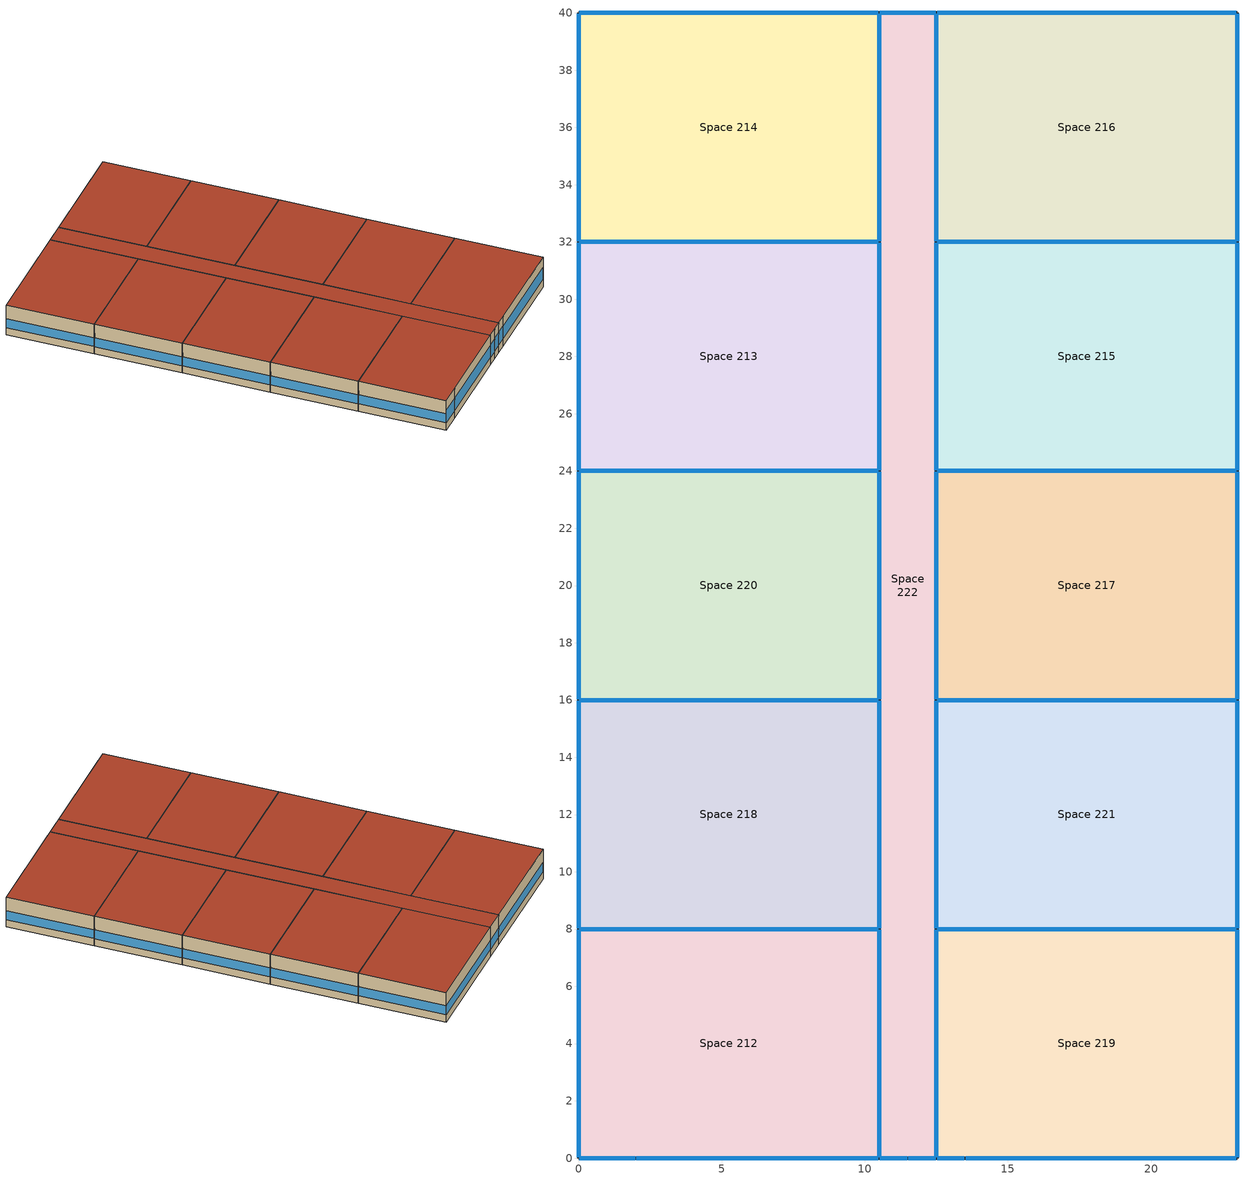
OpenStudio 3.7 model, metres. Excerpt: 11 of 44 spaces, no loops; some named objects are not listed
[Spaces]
Space 212
 floor adiabatic: 10.5,8 10.5,0 0,0 0,8 z21.1
 wall outside (Surface 156 c tbd): 10.5,0 10.5,8 z21.1:24.14
 wall outside (Surface 157 c tbd): 2,0 10.5,0 z21.1:24.14
 wall outside (Surface 158 c tbd): 0,0 2,0 z21.1:24.14
 wall outside (Surface 159 c tbd): 0,8 0,0 z21.1:24.14
 wall outside (Surface 160 c tbd): 10.5,8 0,8 z21.1:24.14
 window: 10.5,0.03 10.5,7.97 / 0,7.97 0,0.03 z21.86:22.78; 10.47,8 0.03,8 z21.86:22.77; 2.03,0 10.47,0 z21.86:23.08; 0.03,0 1.97,0 z21.86:23.11
 roof outside (Surface 161 c tbd): 10.5,0 10.5,8 0,8 0,0 z24.14
Space 213
 floor adiabatic: 10.5,32 10.5,24 0,24 0,32 z21.1
 wall outside (Surface 163 c tbd): 0,32 0,24 z21.1:24.14
 wall outside (Surface 164 c tbd): 10.5,32 0,32 z21.1:24.14
 wall outside (Surface 165 c tbd): 10.5,24 10.5,32 z21.1:24.14
 wall outside (Surface 166 c tbd): 0,24 10.5,24 z21.1:24.14
 window: 0,31.97 0,24.03 / 10.5,24.03 10.5,31.97 z21.86:22.78; 10.47,32 0.03,32 z21.86:22.77; 0.03,24 10.47,24 z21.86:23.08
 roof outside (Surface 167 c tbd): 10.5,24 10.5,32 0,32 0,24 z24.14
Space 214
 floor adiabatic: 10.5,40 10.5,32 0,32 0,40 z21.1
 wall outside (Surface 169 c tbd): 0,40 0,32 z21.1:24.14
 wall outside (Surface 170 c tbd): 10.5,40 0,40 z21.1:24.14
 wall outside (Surface 171 c tbd): 10.5,32 10.5,40 z21.1:24.14
 wall outside (Surface 172 c tbd): 0,32 10.5,32 z21.1:24.14
 window: 10.5,32.03 10.5,39.97 / 0,39.97 0,32.03 z21.86:22.78; 10.47,40 0.03,40 z21.86:22.77; 0.03,32 10.47,32 z21.86:23.08
 roof outside (Surface 173 c tbd): 10.5,32 10.5,40 0,40 0,32 z24.14
Space 215
 floor adiabatic: 23,32 23,24 12.5,24 12.5,32 z21.1
 wall outside (Surface 175 c tbd): 23,24 23,32 z21.1:24.14
 wall outside (Surface 176 c tbd): 12.5,24 23,24 z21.1:24.14
 wall outside (Surface 177 c tbd): 12.5,32 12.5,24 z21.1:24.14
 wall outside (Surface 178 c tbd): 23,32 12.5,32 z21.1:24.14
 window: 12.5,31.97 12.5,24.03 / 23,24.03 23,31.97 z21.86:22.78; 22.97,32 12.53,32 z21.86:22.77; 12.53,24 22.97,24 z21.86:23.08
 roof outside (Surface 179 c tbd): 23,24 23,32 12.5,32 12.5,24 z24.14
Space 216
 floor adiabatic: 23,40 23,32 12.5,32 12.5,40 z21.1
 wall outside (Surface 181 c tbd): 12.5,40 12.5,32 z21.1:24.14
 wall outside (Surface 182 c tbd): 23,40 12.5,40 z21.1:24.14
 wall outside (Surface 183 c tbd): 23,32 23,40 z21.1:24.14
 wall outside (Surface 184 c tbd): 12.5,32 23,32 z21.1:24.14
 window: 12.5,39.97 12.5,32.03 / 23,32.03 23,39.97 z21.86:22.78; 22.97,40 12.53,40 z21.86:22.77; 12.53,32 22.97,32 z21.86:23.08
 roof outside (Surface 185 c tbd): 23,32 23,40 12.5,40 12.5,32 z24.14
Space 217
 floor adiabatic: 23,24 23,16 12.5,16 12.5,24 z21.1
 wall outside (Surface 187 c tbd): 23,16 23,24 z21.1:24.14
 wall outside (Surface 188 c tbd): 12.5,16 23,16 z21.1:24.14
 wall outside (Surface 189 c tbd): 12.5,24 12.5,16 z21.1:24.14
 wall outside (Surface 190 c tbd): 23,24 12.5,24 z21.1:24.14
 window: 22.97,24 12.53,24 z21.86:22.77; 23,16.03 23,23.97 / 12.5,23.97 12.5,16.03 z21.86:22.78; 12.53,16 22.97,16 z21.86:23.08
 roof outside (Surface 191 c tbd): 23,16 23,24 12.5,24 12.5,16 z24.14
Space 218
 floor adiabatic: 10.5,16 10.5,8 0,8 0,16 z21.1
 wall outside (Surface 193 c tbd): 0,16 0,8 z21.1:24.14
 wall outside (Surface 194 c tbd): 10.5,16 0,16 z21.1:24.14
 wall outside (Surface 195 c tbd): 10.5,8 10.5,16 z21.1:24.14
 wall outside (Surface 196 c tbd): 0,8 10.5,8 z21.1:24.14
 window: 0,15.97 0,8.03 / 10.5,8.03 10.5,15.97 z21.86:22.78; 10.47,16 0.03,16 z21.86:22.77; 0.03,8 10.47,8 z21.86:23.08
 roof outside (Surface 197 c tbd): 10.5,8 10.5,16 0,16 0,8 z24.14
Space 219
 floor adiabatic: 23,8 23,0 12.5,0 12.5,8 z21.1
 wall outside (Surface 199 c tbd): 23,0 23,8 z21.1:24.14
 wall outside (Surface 200 c tbd): 13.5,0 23,0 z21.1:24.14
 wall outside (Surface 201 c tbd): 12.5,0 13.5,0 z21.1:24.14
 wall outside (Surface 202 c tbd): 12.5,8 12.5,0 z21.1:24.14
 wall outside (Surface 203 c tbd): 23,8 12.5,8 z21.1:24.14
 window: 22.97,8 12.53,8 z21.86:22.77; 23,0.03 23,7.97 / 12.5,7.97 12.5,0.03 z21.86:22.78; 13.53,0 22.97,0 z21.86:23.08; 12.53,0 13.47,0 z21.86:23.14
 roof outside (Surface 204 c tbd): 23,0 23,8 12.5,8 12.5,0 z24.14
Space 220
 floor adiabatic: 10.5,24 10.5,16 0,16 0,24 z21.1
 wall outside (Surface 206 c tbd): 0,24 0,16 z21.1:24.14
 wall outside (Surface 207 c tbd): 10.5,24 0,24 z21.1:24.14
 wall outside (Surface 208 c tbd): 10.5,16 10.5,24 z21.1:24.14
 wall outside (Surface 209 c tbd): 0,16 10.5,16 z21.1:24.14
 window: 0,23.97 0,16.03 / 10.5,16.03 10.5,23.97 z21.86:22.78; 10.47,24 0.03,24 z21.86:22.77; 0.03,16 10.47,16 z21.86:23.08
 roof outside (Surface 210 c tbd): 10.5,16 10.5,24 0,24 0,16 z24.14
Space 221
 floor adiabatic: 23,16 23,8 12.5,8 12.5,16 z21.1
 wall outside (Surface 212 c tbd): 23,8 23,16 z21.1:24.14
 wall outside (Surface 213 c tbd): 12.5,8 23,8 z21.1:24.14
 wall outside (Surface 214 c tbd): 12.5,16 12.5,8 z21.1:24.14
 wall outside (Surface 215 c tbd): 23,16 12.5,16 z21.1:24.14
 window: 23,8.03 23,15.97 / 12.5,15.97 12.5,8.03 z21.86:22.78; 22.97,16 12.53,16 z21.86:22.77; 12.53,8 22.97,8 z21.86:23.08
 roof outside (Surface 216 c tbd): 23,8 23,16 12.5,16 12.5,8 z24.14
Space 222
 floor adiabatic: 12.5,40 12.5,0 10.5,0 10.5,40 z21.1
 wall outside (Surface 218 c tbd): 11.5,0 12.5,0 z21.1:24.14
 wall outside (Surface 219 c tbd): 10.5,0 11.5,0 z21.1:24.14
 wall outside (Surface 220 c tbd): 10.5,8 10.5,0 z21.1:24.14
 wall outside (Surface 221 c tbd): 10.5,16 10.5,8 z21.1:24.14
 wall outside (Surface 222 c tbd): 10.5,24 10.5,16 z21.1:24.14
 wall outside (Surface 223 c tbd): 10.5,32 10.5,24 z21.1:24.14
 wall outside (Surface 224 c tbd): 10.5,40 10.5,32 z21.1:24.14
 wall outside (Surface 225 c tbd): 12.5,40 10.5,40 z21.1:24.14
 wall outside (Surface 226 c tbd): 12.5,32 12.5,40 z21.1:24.14
 wall outside (Surface 227 c tbd): 12.5,24 12.5,32 z21.1:24.14
 wall outside (Surface 228 c tbd): 12.5,16 12.5,24 z21.1:24.14
 wall outside (Surface 229 c tbd): 12.5,8 12.5,16 z21.1:24.14
 wall outside (Surface 230 c tbd): 12.5,0 12.5,8 z21.1:24.14
 window: 10.5,31.97 10.5,24.03 / 10.5,7.97 10.5,0.03 / 10.5,15.97 10.5,8.03 / 10.5,23.97 10.5,16.03 / 10.5,39.97 10.5,32.03 / 12.5,32.03 12.5,39.97 / 12.5,24.03 12.5,31.97 / 12.5,16.03 12.5,23.97 / 12.5,8.03 12.5,15.97 / 12.5,0.03 12.5,7.97 z21.86:22.78; 12.47,40 10.53,40 z21.86:22.79; 11.53,0 12.47,0 / 10.53,0 11.47,0 z21.86:23.14
 roof outside (Surface 231 c tbd): 12.5,0 12.5,40 10.5,40 10.5,0 z24.14
[ClimateZones]
Climate Zone Institution Name 1=ASHRAE; Climate Zone Document Name 1=ANSI/ASHRAE Standard 169; Climate Zone Document Year 1=2006; Climate Zone Value 1=6A; Climate Zone Institution Name 2=CEC; Climate Zone Document Name 2=California Climate Zone Descriptions; Climate Zone Document Year 2=1995
[Building]
Building 1
[Site]
Montreal Int'l: Latitude {deg}=45.47; Longitude {deg}=-73.75; Time Zone {hr}=-5; Elevation {m}=36
[SizingPeriod:DesignDay] Barometric Pressure {Pa}=100893; Rain Indicator=No; Snow Indicator=No; Day of Month=21; Daylight Saving Time Indicator=No; Dry-Bulb Temperature Range Modifier Type=DefaultMultipliers
Name | Maximum Dry-Bulb Temperature {C} | Daily Dry-Bulb Temperature Range {deltaC} | Wind Speed {m/s} | Wind Direction {deg} | Sky Clearness | Month | Day Type | Humidity Condition Type | Wetbulb or DewPoint at Maximum Dry-Bulb {C} | Solar Model Indicator | ASHRAE Clear Sky Optical Depth for Beam Irradiance | ASHRAE Clear Sky Optical Depth for Diffuse Irradiance
Montreal Int'l Ann Htg 99.6% Condns DB | -23.7 | 0 | 3.9 | 260 | 0 | 1 | WinterDesignDay | Wetbulb | -23.7 | ASHRAEClearSky
Montreal Int'l Ann Hum_n 99.6% Condns DP=>MCDB | -23 | 0 | 3.9 | 260 | 0 | 1 | WinterDesignDay | Dewpoint | -30.5 | ASHRAEClearSky
Montreal Int'l Ann Htg Wind 99.6% Condns WS=>MCDB | -5.3 | 0 | 12.9 | 260 | 0 | 1 | WinterDesignDay | Wetbulb | -5.3 | ASHRAEClearSky
Montreal Int'l Ann Clg .4% Condns DB=>MWB | 30 | 9.3 | 4.9 | 220 |  | 7 | SummerDesignDay | Wetbulb | 22.1 | ASHRAETau | 0.465 | 1.966
[Material] Thermal Absorptance=0.9
Name | Roughness | Thickness {m} | Conductivity {W/m-K} | Density {kg/m3} | Specific Heat {J/kg-K} | Solar Absorptance | Visible Absorptance
G05 25mm wood 1 | MediumSmooth | 0.0254 | 0.15 | 608 | 1630 | 0.5 | 0.5
4 in. Normalweight Concrete Floor 2 | MediumRough | 0.1016 | 2.31 | 2322 | 832 | 0.7 | 0.7
1IN Stucco 4 | Smooth | 0.0253 | 0.691337 | 1858 | 836.46 | 0.7 | 0.92
8IN CONCRETE HW RefBldg 2 | Rough | 0.2032 | 1.31012 | 2240.01 | 836.26 | 0.7 | 0.7
1/2IN Gypsum 2 | Smooth | 0.0127 | 0.159893 | 784.902 | 829.465 | 0.4 | 0.4
Roof Membrane 1 | VeryRough | 0.0095 | 0.16 | 1121.29 | 1460 | 0.7 | 0.7
Metal Roof Surface 2; F08 Metal surface 1 | Smooth | 0.0008 | 45.28 | 7824 | 500 | 0.7 | 0.7
100mm Normalweight concrete floor | MediumRough | 0.1016 | 2.31045 | 2322 | 832.557 | 0.7 | 0.7
G01 13mm gypsum board | Smooth | 0.0127 | 0.160031 | 800.001 | 1090.73 | 0.7 | 0.5
Generic HW Concrete | MediumRough | 0.2 | 1.95 | 2240 | 900 | 0.8 | 0.8
Generic LW Concrete | MediumRough | 0.1 | 0.53 | 1280 | 840 | 0.8 | 0.8
Generic Ceiling Air Gap | Smooth | 0.1 | 0.556 | 1.28 | 1000 | 0.7 | 0.7
Generic Acoustic Tile | MediumSmooth | 0.02 | 0.06 | 368 | 590 | 0.2 | 0.2
[Material:NoMass] Thermal Absorptance=0.9; Solar Absorptance=0.7
Name | Roughness | Thermal Resistance {m2-K/W} | Visible Absorptance
Typical Carpet Pad 4; CP02 CARPET PAD 1 | Smooth | 0.21648 | 0.8
Typical Insulation-R5 GBC | MediumSmooth | 0.65 | 0.7
Typical Insulation U=0.276 | Smooth | 3.62 | 0.7
Typical Insulation U=0.459 | Smooth | 2.17 | 0.7
Typical Insulation R-2.17 1 | Smooth | 0.381975 | 0.7
Surface 156 m tbd; Surface 165 m tbd; Surface 171 m tbd; Surface 177 m tbd; Surface 181 m tbd; Surface 189 m tbd; Surface 195 m tbd; Surface 202 m tbd; Surface 208 m tbd; Surface 214 m tbd; Surface 220 m tbd; Surface 221 m tbd; Surface 222 m tbd; Surface 223 m tbd; Surface 224 m tbd; Surface 226 m tbd; Surface 227 m tbd; Surface 228 m tbd; Surface 229 m tbd; Surface 230 m tbd | MediumSmooth | 0.603998 | 0.7
Surface 157 m tbd | MediumSmooth | 0.437631 | 0.7
Surface 158 m tbd | MediumSmooth | 0.377461 | 0.7
Surface 159 m tbd; Surface 169 m tbd; Surface 183 m tbd; Surface 199 m tbd | MediumSmooth | 0.452728 | 0.7
Surface 160 m tbd; Surface 164 m tbd; Surface 178 m tbd; Surface 190 m tbd; Surface 194 m tbd; Surface 203 m tbd; Surface 207 m tbd; Surface 215 m tbd | MediumSmooth | 0.549788 | 0.7
Surface 161 m tbd; Surface 173 m tbd; Surface 185 m tbd; Surface 204 m tbd | Smooth | 2.77574 | 0.7
Surface 163 m tbd; Surface 175 m tbd; Surface 187 m tbd; Surface 193 m tbd; Surface 206 m tbd; Surface 212 m tbd | MediumSmooth | 0.461116 | 0.7
Surface 166 m tbd; Surface 172 m tbd; Surface 176 m tbd; Surface 184 m tbd; Surface 188 m tbd; Surface 196 m tbd; Surface 209 m tbd; Surface 213 m tbd | MediumSmooth | 0.532805 | 0.7
Surface 167 m tbd; Surface 179 m tbd; Surface 191 m tbd; Surface 197 m tbd; Surface 210 m tbd; Surface 216 m tbd | Smooth | 3.19922 | 0.7
Surface 170 m tbd; Surface 182 m tbd | MediumSmooth | 0.456468 | 0.7
Surface 200 m tbd | MediumSmooth | 0.431239 | 0.7
Surface 201 m tbd; Surface 218 m tbd; Surface 219 m tbd | MediumSmooth | 0.369784 | 0.7
Surface 225 m tbd | MediumSmooth | 0.438871 | 0.7
Surface 231 m tbd | Smooth | 3.38618 | 0.7
[DefaultConstructionSet]
Zone 19802010 6A: Default Exterior Surface Constructions=Default Surface Constructions 1688; Default Interior Surface Constructions=Default Surface Constructions 1689; Default Ground Contact Surface Constructions=Default Surface Constructions 1690; Default Exterior SubSurface Constructions=Default Sub Surface Constructions 1124; Default Interior SubSurface Constructions=Default Sub Surface Constructions 1125; Interior Partition Construction=Typical Interior Partition 4; Site Shading Construction=Generic Interior Floor; Adiabatic Surface Construction=Generic Interior Floor 1
[DefaultSurfaceConstructions]
Name | Floor Construction | Wall Construction | Roof Ceiling Construction
Default Surface Constructions 1688 | Typical Insulated Exterior Mass Floor 1 | Typical Insulated Exterior Mass Wall-R7 GBC | Typical IEAD Roof 19802010 6A
Default Surface Constructions 1689 | Typical Interior Floor | Typical Interior Wall | Typical Interior Ceiling
Default Surface Constructions 1690 | Generic Ground Slab 6A 19802010 | Generic Ground Slab 6A 19802010 | Generic Interior Ceiling
[DefaultSubSurfaceConstructions]
Name | Fixed Window Construction | Operable Window Construction | Door Construction | Glass Door Construction | Overhead Door Construction | Tubular Daylight Dome Construction | Tubular Daylight Diffuser Construction
Default Sub Surface Constructions 1124 | Customized Fenestration: u=3.08 | Customized Fenestration: u=3.08 | Typical Insulated Metal Door 2 | U 0.88 SHGC 0.16 Sgl Ref-A-L Clr 6mm 1 | Typical Overhead Door 1 | Typical Interior Window | Typical Interior Window
Default Sub Surface Constructions 1125 | Typical Interior Window | Typical Interior Window | Typical Interior Door 4
[Construction]
Typical Interior Partition 4; Typical Interior Door 4: G05 25mm wood 1
Typical Insulated Exterior Mass Floor 1: 4 in. Normalweight Concrete Floor 2, Typical Carpet Pad 4
Typical Insulated Exterior Mass Wall-R7 GBC: 1IN Stucco 4, 8IN CONCRETE HW RefBldg 2, Typical Insulation-R5 GBC, 1/2IN Gypsum 2
Typical IEAD Roof 19802010 6A: Roof Membrane 1, Typical Insulation U=0.276, Metal Roof Surface 2
Typical Interior Floor: 100mm Normalweight concrete floor, CP02 CARPET PAD 1
Typical Interior Wall: G01 13mm gypsum board, G01 13mm gypsum board
Typical Interior Ceiling: CP02 CARPET PAD 1, 100mm Normalweight concrete floor
Generic Ground Slab 6A 19802010: Typical Insulation U=0.459, Generic HW Concrete
Customized Fenestration: u=3.08: Fenestration U=3.08 0.66
Typical Insulated Metal Door 2: F08 Metal surface 1, Typical Insulation R-2.17 1
U 0.88 SHGC 0.16 Sgl Ref-A-L Clr 6mm 1: REF A CLEAR LO 6MM 1
Typical Overhead Door 1: Typical Insulation R-2.17 1
Typical Interior Window: Clear 3mm 1
Generic Interior Ceiling: Generic LW Concrete, Generic Ceiling Air Gap, Generic Acoustic Tile
Generic Interior Floor; Generic Interior Floor 1: Generic Acoustic Tile, Generic Ceiling Air Gap, Generic LW Concrete
Surface 156 c tbd: 1IN Stucco 4, 8IN CONCRETE HW RefBldg 2, Surface 156 m tbd, 1/2IN Gypsum 2
Surface 157 c tbd: 1IN Stucco 4, 8IN CONCRETE HW RefBldg 2, Surface 157 m tbd, 1/2IN Gypsum 2
Surface 158 c tbd: 1IN Stucco 4, 8IN CONCRETE HW RefBldg 2, Surface 158 m tbd, 1/2IN Gypsum 2
Surface 159 c tbd: 1IN Stucco 4, 8IN CONCRETE HW RefBldg 2, Surface 159 m tbd, 1/2IN Gypsum 2
Surface 160 c tbd: 1IN Stucco 4, 8IN CONCRETE HW RefBldg 2, Surface 160 m tbd, 1/2IN Gypsum 2
Surface 161 c tbd: Roof Membrane 1, Surface 161 m tbd, Metal Roof Surface 2
Surface 163 c tbd: 1IN Stucco 4, 8IN CONCRETE HW RefBldg 2, Surface 163 m tbd, 1/2IN Gypsum 2
Surface 164 c tbd: 1IN Stucco 4, 8IN CONCRETE HW RefBldg 2, Surface 164 m tbd, 1/2IN Gypsum 2
Surface 165 c tbd: 1IN Stucco 4, 8IN CONCRETE HW RefBldg 2, Surface 165 m tbd, 1/2IN Gypsum 2
Surface 166 c tbd: 1IN Stucco 4, 8IN CONCRETE HW RefBldg 2, Surface 166 m tbd, 1/2IN Gypsum 2
Surface 167 c tbd: Roof Membrane 1, Surface 167 m tbd, Metal Roof Surface 2
Surface 169 c tbd: 1IN Stucco 4, 8IN CONCRETE HW RefBldg 2, Surface 169 m tbd, 1/2IN Gypsum 2
Surface 170 c tbd: 1IN Stucco 4, 8IN CONCRETE HW RefBldg 2, Surface 170 m tbd, 1/2IN Gypsum 2
Surface 171 c tbd: 1IN Stucco 4, 8IN CONCRETE HW RefBldg 2, Surface 171 m tbd, 1/2IN Gypsum 2
Surface 172 c tbd: 1IN Stucco 4, 8IN CONCRETE HW RefBldg 2, Surface 172 m tbd, 1/2IN Gypsum 2
Surface 173 c tbd: Roof Membrane 1, Surface 173 m tbd, Metal Roof Surface 2
Surface 175 c tbd: 1IN Stucco 4, 8IN CONCRETE HW RefBldg 2, Surface 175 m tbd, 1/2IN Gypsum 2
Surface 176 c tbd: 1IN Stucco 4, 8IN CONCRETE HW RefBldg 2, Surface 176 m tbd, 1/2IN Gypsum 2
Surface 177 c tbd: 1IN Stucco 4, 8IN CONCRETE HW RefBldg 2, Surface 177 m tbd, 1/2IN Gypsum 2
Surface 178 c tbd: 1IN Stucco 4, 8IN CONCRETE HW RefBldg 2, Surface 178 m tbd, 1/2IN Gypsum 2
Surface 179 c tbd: Roof Membrane 1, Surface 179 m tbd, Metal Roof Surface 2
Surface 181 c tbd: 1IN Stucco 4, 8IN CONCRETE HW RefBldg 2, Surface 181 m tbd, 1/2IN Gypsum 2
Surface 182 c tbd: 1IN Stucco 4, 8IN CONCRETE HW RefBldg 2, Surface 182 m tbd, 1/2IN Gypsum 2
Surface 183 c tbd: 1IN Stucco 4, 8IN CONCRETE HW RefBldg 2, Surface 183 m tbd, 1/2IN Gypsum 2
Surface 184 c tbd: 1IN Stucco 4, 8IN CONCRETE HW RefBldg 2, Surface 184 m tbd, 1/2IN Gypsum 2
Surface 185 c tbd: Roof Membrane 1, Surface 185 m tbd, Metal Roof Surface 2
Surface 187 c tbd: 1IN Stucco 4, 8IN CONCRETE HW RefBldg 2, Surface 187 m tbd, 1/2IN Gypsum 2
Surface 188 c tbd: 1IN Stucco 4, 8IN CONCRETE HW RefBldg 2, Surface 188 m tbd, 1/2IN Gypsum 2
Surface 189 c tbd: 1IN Stucco 4, 8IN CONCRETE HW RefBldg 2, Surface 189 m tbd, 1/2IN Gypsum 2
Surface 190 c tbd: 1IN Stucco 4, 8IN CONCRETE HW RefBldg 2, Surface 190 m tbd, 1/2IN Gypsum 2
Surface 191 c tbd: Roof Membrane 1, Surface 191 m tbd, Metal Roof Surface 2
Surface 193 c tbd: 1IN Stucco 4, 8IN CONCRETE HW RefBldg 2, Surface 193 m tbd, 1/2IN Gypsum 2
Surface 194 c tbd: 1IN Stucco 4, 8IN CONCRETE HW RefBldg 2, Surface 194 m tbd, 1/2IN Gypsum 2
Surface 195 c tbd: 1IN Stucco 4, 8IN CONCRETE HW RefBldg 2, Surface 195 m tbd, 1/2IN Gypsum 2
Surface 196 c tbd: 1IN Stucco 4, 8IN CONCRETE HW RefBldg 2, Surface 196 m tbd, 1/2IN Gypsum 2
Surface 197 c tbd: Roof Membrane 1, Surface 197 m tbd, Metal Roof Surface 2
Surface 199 c tbd: 1IN Stucco 4, 8IN CONCRETE HW RefBldg 2, Surface 199 m tbd, 1/2IN Gypsum 2
Surface 200 c tbd: 1IN Stucco 4, 8IN CONCRETE HW RefBldg 2, Surface 200 m tbd, 1/2IN Gypsum 2
Surface 201 c tbd: 1IN Stucco 4, 8IN CONCRETE HW RefBldg 2, Surface 201 m tbd, 1/2IN Gypsum 2
Surface 202 c tbd: 1IN Stucco 4, 8IN CONCRETE HW RefBldg 2, Surface 202 m tbd, 1/2IN Gypsum 2
Surface 203 c tbd: 1IN Stucco 4, 8IN CONCRETE HW RefBldg 2, Surface 203 m tbd, 1/2IN Gypsum 2
Surface 204 c tbd: Roof Membrane 1, Surface 204 m tbd, Metal Roof Surface 2
Surface 206 c tbd: 1IN Stucco 4, 8IN CONCRETE HW RefBldg 2, Surface 206 m tbd, 1/2IN Gypsum 2
Surface 207 c tbd: 1IN Stucco 4, 8IN CONCRETE HW RefBldg 2, Surface 207 m tbd, 1/2IN Gypsum 2
Surface 208 c tbd: 1IN Stucco 4, 8IN CONCRETE HW RefBldg 2, Surface 208 m tbd, 1/2IN Gypsum 2
Surface 209 c tbd: 1IN Stucco 4, 8IN CONCRETE HW RefBldg 2, Surface 209 m tbd, 1/2IN Gypsum 2
Surface 210 c tbd: Roof Membrane 1, Surface 210 m tbd, Metal Roof Surface 2
Surface 212 c tbd: 1IN Stucco 4, 8IN CONCRETE HW RefBldg 2, Surface 212 m tbd, 1/2IN Gypsum 2
Surface 213 c tbd: 1IN Stucco 4, 8IN CONCRETE HW RefBldg 2, Surface 213 m tbd, 1/2IN Gypsum 2
Surface 214 c tbd: 1IN Stucco 4, 8IN CONCRETE HW RefBldg 2, Surface 214 m tbd, 1/2IN Gypsum 2
Surface 215 c tbd: 1IN Stucco 4, 8IN CONCRETE HW RefBldg 2, Surface 215 m tbd, 1/2IN Gypsum 2
Surface 216 c tbd: Roof Membrane 1, Surface 216 m tbd, Metal Roof Surface 2
Surface 218 c tbd: 1IN Stucco 4, 8IN CONCRETE HW RefBldg 2, Surface 218 m tbd, 1/2IN Gypsum 2
Surface 219 c tbd: 1IN Stucco 4, 8IN CONCRETE HW RefBldg 2, Surface 219 m tbd, 1/2IN Gypsum 2
Surface 220 c tbd: 1IN Stucco 4, 8IN CONCRETE HW RefBldg 2, Surface 220 m tbd, 1/2IN Gypsum 2
Surface 221 c tbd: 1IN Stucco 4, 8IN CONCRETE HW RefBldg 2, Surface 221 m tbd, 1/2IN Gypsum 2
Surface 222 c tbd: 1IN Stucco 4, 8IN CONCRETE HW RefBldg 2, Surface 222 m tbd, 1/2IN Gypsum 2
Surface 223 c tbd: 1IN Stucco 4, 8IN CONCRETE HW RefBldg 2, Surface 223 m tbd, 1/2IN Gypsum 2
Surface 224 c tbd: 1IN Stucco 4, 8IN CONCRETE HW RefBldg 2, Surface 224 m tbd, 1/2IN Gypsum 2
Surface 225 c tbd: 1IN Stucco 4, 8IN CONCRETE HW RefBldg 2, Surface 225 m tbd, 1/2IN Gypsum 2
Surface 226 c tbd: 1IN Stucco 4, 8IN CONCRETE HW RefBldg 2, Surface 226 m tbd, 1/2IN Gypsum 2
Surface 227 c tbd: 1IN Stucco 4, 8IN CONCRETE HW RefBldg 2, Surface 227 m tbd, 1/2IN Gypsum 2
Surface 228 c tbd: 1IN Stucco 4, 8IN CONCRETE HW RefBldg 2, Surface 228 m tbd, 1/2IN Gypsum 2
Surface 229 c tbd: 1IN Stucco 4, 8IN CONCRETE HW RefBldg 2, Surface 229 m tbd, 1/2IN Gypsum 2
Surface 230 c tbd: 1IN Stucco 4, 8IN CONCRETE HW RefBldg 2, Surface 230 m tbd, 1/2IN Gypsum 2
Surface 231 c tbd: Roof Membrane 1, Surface 231 m tbd, Metal Roof Surface 2
[WindowMaterial:SimpleGlazingSystem]
Fenestration U=3.08 0.66: U-Factor {W/m2-K}=3.08; Solar Heat Gain Coefficient=0.66; Visible Transmittance=0.21
[WindowMaterial:Glazing] Optical Data Type=SpectralAverage; Infrared Transmittance at Normal Incidence=0; Front Side Infrared Hemispherical Emissivity=0.84; Conductivity {W/m-K}=0.9; Dirt Correction Factor for Solar and Visible Transmittance=1; Solar Diffusing=No
Name | Thickness {m} | Solar Transmittance at Normal Incidence | Front Side Solar Reflectance at Normal Incidence | Back Side Solar Reflectance at Normal Incidence | Visible Transmittance at Normal Incidence | Front Side Visible Reflectance at Normal Incidence | Back Side Visible Reflectance at Normal Incidence | Back Side Infrared Hemispherical Emissivity
REF A CLEAR LO 6MM 1 | 0.006 | 0.066 | 0.341 | 0.493 | 0.08 | 0.41 | 0.37 | 0.4
Clear 3mm 1 | 0.003 | 0.837 | 0.075 | 0.075 | 0.898 | 0.081 | 0.081 | 0.84
[ThermostatSetpoint:DualSetpoint] Heating Setpoint Temperature Schedule=NECB-G-Thermostat Setpoint-Heating; Cooling Setpoint Temperature Schedule=NECB-G-Thermostat Setpoint-Cooling
Thermostat Setpoint Dual Setpoint 5; Thermostat Setpoint Dual Setpoint 13; Thermostat Setpoint Dual Setpoint 15; Thermostat Setpoint Dual Setpoint 18; Thermostat Setpoint Dual Setpoint 21; Thermostat Setpoint Dual Setpoint 22; Thermostat Setpoint Dual Setpoint 23; Thermostat Setpoint Dual Setpoint 24; Thermostat Setpoint Dual Setpoint 25; Thermostat Setpoint Dual Setpoint 26; Thermostat Setpoint Dual Setpoint 27
[DesignSpecification:OutdoorAir]
MidriseApartment Apartment Ventilation: Outdoor Air Method=Sum; Outdoor Air Flow per Person {m3/s-person}=0.003
[BuildingStory]
Building typical: Nominal Z Coordinate {m}=21; Nominal Floor to Floor Height {m}=3
[Space] Building Story=Building typical
Name | Space Type | Thermal Zone
Space 212 | MURB small 1 | Thermal Zone 28
Space 213 | MURB small 1 | Thermal Zone 29
Space 214 | MURB small 1 | Thermal Zone 30
Space 215 | MURB small 1 | Thermal Zone 32
Space 216 | MURB small 1 | Thermal Zone 33
Space 217 | MURB small 1 | Thermal Zone 34
Space 218 | MURB small 1 | Thermal Zone 31
Space 219 | MURB small 1 | Thermal Zone 26
Space 220 | MURB small 1 | Thermal Zone 35
Space 221 | MURB small 1 | Thermal Zone 36
Space 222 | MURB lobby | Thermal Zone 37
[ThermalZone] Use Ideal Air Loads=No
Name | Thermostat
Thermal Zone 26 | Thermostat Setpoint Dual Setpoint 5
Thermal Zone 28 | Thermostat Setpoint Dual Setpoint 27
Thermal Zone 29 | Thermostat Setpoint Dual Setpoint 23
Thermal Zone 30 | Thermostat Setpoint Dual Setpoint 22
Thermal Zone 31 | Thermostat Setpoint Dual Setpoint 25
Thermal Zone 32 | Thermostat Setpoint Dual Setpoint 13
Thermal Zone 33 | Thermostat Setpoint Dual Setpoint 24
Thermal Zone 34 | Thermostat Setpoint Dual Setpoint 15
Thermal Zone 35 | Thermostat Setpoint Dual Setpoint 18
Thermal Zone 36 | Thermostat Setpoint Dual Setpoint 21
Thermal Zone 37 | Thermostat Setpoint Dual Setpoint 26
[Sizing:Zone] Zone Cooling Design Supply Air Temperature Input Method=SupplyAirTemperature; Zone Cooling Design Supply Air Temperature {C}=14; Zone Cooling Design Supply Air Temperature Difference {deltaC}=11.11; Zone Heating Design Supply Air Temperature Input Method=SupplyAirTemperature; Zone Heating Design Supply Air Temperature {C}=40; Zone Heating Design Supply Air Temperature Difference {deltaC}=11.11; Zone Cooling Design Supply Air Humidity Ratio {kg-H2O/kg-air}=0.0085; Zone Heating Design Supply Air Humidity Ratio {kg-H2O/kg-air}=0.008; Cooling Design Air Flow Method=DesignDay; Heating Design Air Flow Method=DesignDay; Account for Dedicated Outdoor Air System=No; Dedicated Outdoor Air System Control Strategy=NeutralSupplyAir; Dedicated Outdoor Air Low Setpoint Temperature for Design {C}=autosize; Dedicated Outdoor Air High Setpoint Temperature for Design {C}=autosize; Zone Load Sizing Method=Sensible Load Only No Latent Load; Zone Latent Cooling Design Supply Air Humidity Ratio Input Method=HumidityRatioDifference; Zone Cooling Design Supply Air Humidity Ratio Difference {kgWater/kgDryAir}=0.005; Zone Latent Heating Design Supply Air Humidity Ratio Input Method=HumidityRatioDifference; Zone Humidification Design Supply Air Humidity Ratio Difference {kgWater/kgDryAir}=0.005
Thermal Zone 1; Thermal Zone 2; Thermal Zone 3; Thermal Zone 4; Thermal Zone 5; Thermal Zone 6; Thermal Zone 7; Thermal Zone 8; Thermal Zone 9; Thermal Zone 10; Thermal Zone 11; Thermal Zone 12; Thermal Zone 13; Thermal Zone 14; Thermal Zone 15; Thermal Zone 16; Thermal Zone 17; Thermal Zone 18; Thermal Zone 19; Thermal Zone 20; Thermal Zone 21; Thermal Zone 22; Thermal Zone 23; Thermal Zone 24; Thermal Zone 25; Thermal Zone 26; Thermal Zone 27; Thermal Zone 28; Thermal Zone 29; Thermal Zone 30; Thermal Zone 31; Thermal Zone 32; Thermal Zone 33; Thermal Zone 34; Thermal Zone 35; Thermal Zone 36; Thermal Zone 37; Thermal Zone 38; Thermal Zone 39; Thermal Zone 40; Thermal Zone 41; Thermal Zone 42; Thermal Zone 43; Thermal Zone 44
[Zone equipment]
Thermal Zone 1: Elec Baseboard, PTHP, Sub Surface 21_WindandStackOpenArea, Sub Surface 33_WindandStackOpenArea, Sub Surface 48_WindandStackOpenArea
Thermal Zone 2: Elec Baseboard 28, PTHP 28, Sub Surface 2_WindandStackOpenArea, Sub Surface 1_WindandStackOpenArea, Sub Surface 4_WindandStackOpenArea
Thermal Zone 3: Elec Baseboard 34, PTHP 34, Sub Surface 22_WindandStackOpenArea, Sub Surface 18_WindandStackOpenArea, Sub Surface 3_WindandStackOpenArea, Sub Surface 10_WindandStackOpenArea, Sub Surface 11_WindandStackOpenArea, Sub Surface 12_WindandStackOpenArea, Sub Surface 14_WindandStackOpenArea, Sub Surface 15_WindandStackOpenArea, Sub Surface 20_WindandStackOpenArea, Sub Surface 23_WindandStackOpenArea, Sub Surface 24_WindandStackOpenArea
Thermal Zone 4: Elec Baseboard 27, PTHP 27, Sub Surface 27_WindandStackOpenArea, Sub Surface 19_WindandStackOpenArea, Sub Surface 31_WindandStackOpenArea
Thermal Zone 5: Elec Baseboard 30, PTHP 30, Sub Surface 16_WindandStackOpenArea, Sub Surface 34_WindandStackOpenArea, Sub Surface 35_WindandStackOpenArea
Thermal Zone 6: Elec Baseboard 33, PTHP 33, Sub Surface 205_WindandStackOpenArea, Sub Surface 204_WindandStackOpenArea, Sub Surface 207_WindandStackOpenArea
Thermal Zone 7: Elec Baseboard 31, PTHP 31, Sub Surface 49_WindandStackOpenArea, Sub Surface 73_WindandStackOpenArea, Sub Surface 68_WindandStackOpenArea, Sub Surface 67_WindandStackOpenArea, Sub Surface 69_WindandStackOpenArea, Sub Surface 70_WindandStackOpenArea, Sub Surface 72_WindandStackOpenArea, Sub Surface 74_WindandStackOpenArea, Sub Surface 75_WindandStackOpenArea, Sub Surface 76_WindandStackOpenArea, Sub Surface 78_WindandStackOpenArea
Thermal Zone 8: Elec Baseboard 29, PTHP 29, Sub Surface 52_WindandStackOpenArea, Sub Surface 50_WindandStackOpenArea, Sub Surface 25_WindandStackOpenArea
Thermal Zone 9: Elec Baseboard 32, PTHP 32, Sub Surface 46_WindandStackOpenArea, Sub Surface 26_WindandStackOpenArea, Sub Surface 47_WindandStackOpenArea
Thermal Zone 10: Elec Baseboard 42, PTHP 42, Sub Surface 38_WindandStackOpenArea, Sub Surface 40_WindandStackOpenArea, Sub Surface 42_WindandStackOpenArea
Thermal Zone 11: Elec Baseboard 38, PTHP 38, Sub Surface 30_WindandStackOpenArea, Sub Surface 32_WindandStackOpenArea, Sub Surface 43_WindandStackOpenArea
Thermal Zone 12: Elec Baseboard 40, PTHP 40, Sub Surface 109_WindandStackOpenArea, Sub Surface 107_WindandStackOpenArea, Sub Surface 108_WindandStackOpenArea
Thermal Zone 13: Elec Baseboard 37, PTHP 37, Sub Surface 92_WindandStackOpenArea, Sub Surface 91_WindandStackOpenArea, Sub Surface 90_WindandStackOpenArea
Thermal Zone 14: Elec Baseboard 39, PTHP 39, Sub Surface 54_WindandStackOpenArea, Sub Surface 53_WindandStackOpenArea, Sub Surface 55_WindandStackOpenArea
Thermal Zone 15: Elec Baseboard 43, PTHP 43, Sub Surface 58_WindandStackOpenArea, Sub Surface 17_WindandStackOpenArea, Sub Surface 57_WindandStackOpenArea
Thermal Zone 16: Elec Baseboard 35, PTHP 35, Sub Surface 64_WindandStackOpenArea, Sub Surface 60_WindandStackOpenArea, Sub Surface 63_WindandStackOpenArea
Thermal Zone 17: Elec Baseboard 41, PTHP 41, Sub Surface 187_WindandStackOpenArea, Sub Surface 190_WindandStackOpenArea, Sub Surface 191_WindandStackOpenArea, Sub Surface 192_WindandStackOpenArea, Sub Surface 193_WindandStackOpenArea, Sub Surface 194_WindandStackOpenArea, Sub Surface 195_WindandStackOpenArea, Sub Surface 196_WindandStackOpenArea, Sub Surface 197_WindandStackOpenArea, Sub Surface 198_WindandStackOpenArea, Sub Surface 199_WindandStackOpenArea
Thermal Zone 18: Elec Baseboard 36, PTHP 36, Sub Surface 82_WindandStackOpenArea, Sub Surface 83_WindandStackOpenArea, Sub Surface 84_WindandStackOpenArea
Thermal Zone 19: Elec Baseboard 6, PTHP 6, Sub Surface 37_WindandStackOpenArea, Sub Surface 79_WindandStackOpenArea, Sub Surface 81_WindandStackOpenArea
Thermal Zone 20: Elec Baseboard 8, PTHP 8, Sub Surface 89_WindandStackOpenArea, Sub Surface 86_WindandStackOpenArea, Sub Surface 88_WindandStackOpenArea
Thermal Zone 21: Elec Baseboard 5, PTHP 5, Sub Surface 41_WindandStackOpenArea, Sub Surface 93_WindandStackOpenArea, Sub Surface 95_WindandStackOpenArea
Thermal Zone 22: Elec Baseboard 7, PTHP 7, Sub Surface 203_WindandStackOpenArea, Sub Surface 200_WindandStackOpenArea, Sub Surface 202_WindandStackOpenArea
Thermal Zone 23: Elec Baseboard 9, PTHP 9, Sub Surface 179_WindandStackOpenArea, Sub Surface 180_WindandStackOpenArea, Sub Surface 181_WindandStackOpenArea
Thermal Zone 24: Elec Baseboard 3, PTHP 3, Sub Surface 97_WindandStackOpenArea, Sub Surface 98_WindandStackOpenArea, Sub Surface 99_WindandStackOpenArea
Thermal Zone 25: Elec Baseboard 1, PTHP 1, Sub Surface 7_WindandStackOpenArea, Sub Surface 101_WindandStackOpenArea, Sub Surface 103_WindandStackOpenArea
Thermal Zone 26: Elec Baseboard 4, PTHP 4, Sub Surface 144_WindandStackOpenArea, Sub Surface 142_WindandStackOpenArea, Sub Surface 140_WindandStackOpenArea
Thermal Zone 27: Elec Baseboard 2, PTHP 2, Sub Surface 96_WindandStackOpenArea, Sub Surface 104_WindandStackOpenArea, Sub Surface 105_WindandStackOpenArea
Thermal Zone 28: Elec Baseboard 26, PTHP 26, Sub Surface 115_WindandStackOpenArea, Sub Surface 111_WindandStackOpenArea, Sub Surface 114_WindandStackOpenArea
Thermal Zone 29: Elec Baseboard 22, PTHP 22, Sub Surface 117_WindandStackOpenArea, Sub Surface 118_WindandStackOpenArea, Sub Surface 116_WindandStackOpenArea
Thermal Zone 30: Elec Baseboard 21, PTHP 21, Sub Surface 120_WindandStackOpenArea, Sub Surface 121_WindandStackOpenArea, Sub Surface 122_WindandStackOpenArea
Thermal Zone 31: Elec Baseboard 24, PTHP 24, Sub Surface 138_WindandStackOpenArea, Sub Surface 136_WindandStackOpenArea, Sub Surface 137_WindandStackOpenArea
Thermal Zone 32: Elec Baseboard 12, PTHP 12, Sub Surface 124_WindandStackOpenArea, Sub Surface 125_WindandStackOpenArea, Sub Surface 127_WindandStackOpenArea
Thermal Zone 33: Elec Baseboard 23, PTHP 23, Sub Surface 129_WindandStackOpenArea, Sub Surface 128_WindandStackOpenArea, Sub Surface 130_WindandStackOpenArea
Thermal Zone 34: Elec Baseboard 14, PTHP 14, Sub Surface 132_WindandStackOpenArea, Sub Surface 133_WindandStackOpenArea, Sub Surface 135_WindandStackOpenArea
Thermal Zone 35: Elec Baseboard 17, PTHP 17, Sub Surface 146_WindandStackOpenArea, Sub Surface 147_WindandStackOpenArea, Sub Surface 148_WindandStackOpenArea
Thermal Zone 36: Elec Baseboard 20, PTHP 20, Sub Surface 149_WindandStackOpenArea, Sub Surface 151_WindandStackOpenArea, Sub Surface 152_WindandStackOpenArea
[DefaultScheduleSet]
Name | Lighting Schedule | Electric Equipment Schedule | Infiltration Schedule | Number of People Schedule | People Activity Level Schedule | Hot Water Equipment Schedule
MidriseApartment Corridor Schedule Set 1 | MidriseApartment Corridor Light 2 | ApartmentMidRise BLDG_ELEVATORS Pre2004 | MidriseApartment Infil 3
MidriseApartment Apartment Schedule Set 3 |  | MURB Appliances and lighting | MidriseApartment Infil 5 | MidriseApartment Apartment Occ 3 | MidriseApartment Activity 3 | MURB hot water equipment schedule
[People:Definition]
MidriseApartment Apartment People Definition: Number of People Calculation Method=People/Area; People per Space Floor Area {person/m2}=0.0283091; Fraction Radiant=0.3
[ElectricEquipment:Definition]
MidriseApartment Apartment Elec Equip Definition: Design Level Calculation Method=Watts/Area; Watts per Space Floor Area {W/m2}=8.15; Fraction Latent=0; Fraction Radiant=0.5; Fraction Lost=0
[SpaceType] Default Construction Set=Zone 19802010 6A; Design Specification Outdoor Air Object=MidriseApartment Apartment Ventilation
Name | Default Schedule Set
MURB lobby | MidriseApartment Corridor Schedule Set 1
MURB small 1 | MidriseApartment Apartment Schedule Set 3
[People]
People 3: People Definition=MidriseApartment Apartment People Definition; Space or SpaceType=MURB small 1; Multiplier=1
[ElectricEquipment]
Electric Equipment 3: Electric Equipment Definition=MidriseApartment Apartment Elec Equip Definition; Space or SpaceType=MURB small 1
[ZoneVentilation:WindandStackOpenArea] Opening Area Fraction Schedule=Default 0.5 Open Fractional Schedule; Opening Effectiveness=autocalculate; Discharge Coefficient for Opening=autocalculate; Minimum Indoor Temperature {C}=21.67; Maximum Indoor Temperature {C}=40; Delta Temperature {deltaC}=3; Minimum Outdoor Temperature {C}=18.3333; Maximum Outdoor Temperature {C}=25.5556; Maximum Wind Speed {m/s}=5.4
Name | Opening Area {m2} | Effective Angle {deg} | Height Difference {m}
Sub Surface 187_WindandStackOpenArea; Sub Surface 157_WindandStackOpenArea; Sub Surface 30_WindandStackOpenArea; Sub Surface 46_WindandStackOpenArea; Sub Surface 4_WindandStackOpenArea; Sub Surface 7_WindandStackOpenArea; Sub Surface 17_WindandStackOpenArea; Sub Surface 10_WindandStackOpenArea; Sub Surface 11_WindandStackOpenArea; Sub Surface 16_WindandStackOpenArea; Sub Surface 12_WindandStackOpenArea; Sub Surface 14_WindandStackOpenArea; Sub Surface 15_WindandStackOpenArea; Sub Surface 19_WindandStackOpenArea; Sub Surface 25_WindandStackOpenArea; Sub Surface 33_WindandStackOpenArea; Sub Surface 213_WindandStackOpenArea; Sub Surface 159_WindandStackOpenArea; Sub Surface 40_WindandStackOpenArea; Sub Surface 49_WindandStackOpenArea; Sub Surface 53_WindandStackOpenArea; Sub Surface 63_WindandStackOpenArea; Sub Surface 68_WindandStackOpenArea; Sub Surface 67_WindandStackOpenArea; Sub Surface 69_WindandStackOpenArea; Sub Surface 70_WindandStackOpenArea; Sub Surface 81_WindandStackOpenArea; Sub Surface 82_WindandStackOpenArea; Sub Surface 88_WindandStackOpenArea; Sub Surface 90_WindandStackOpenArea; Sub Surface 95_WindandStackOpenArea; Sub Surface 97_WindandStackOpenArea; Sub Surface 144_WindandStackOpenArea; Sub Surface 104_WindandStackOpenArea; Sub Surface 107_WindandStackOpenArea; Sub Surface 114_WindandStackOpenArea; Sub Surface 116_WindandStackOpenArea; Sub Surface 124_WindandStackOpenArea; Sub Surface 121_WindandStackOpenArea; Sub Surface 128_WindandStackOpenArea; Sub Surface 135_WindandStackOpenArea; Sub Surface 136_WindandStackOpenArea; Sub Surface 146_WindandStackOpenArea; Sub Surface 151_WindandStackOpenArea; Sub Surface 153_WindandStackOpenArea; Sub Surface 156_WindandStackOpenArea; Sub Surface 158_WindandStackOpenArea; Sub Surface 204_WindandStackOpenArea; Sub Surface 169_WindandStackOpenArea; Sub Surface 173_WindandStackOpenArea; Sub Surface 175_WindandStackOpenArea; Sub Surface 179_WindandStackOpenArea; Sub Surface 183_WindandStackOpenArea; Sub Surface 190_WindandStackOpenArea; Sub Surface 191_WindandStackOpenArea; Sub Surface 192_WindandStackOpenArea; Sub Surface 193_WindandStackOpenArea; Sub Surface 202_WindandStackOpenArea; Sub Surface 209_WindandStackOpenArea; Sub Surface 220_WindandStackOpenArea | 7.3152 | 270 | 0.230061
Sub Surface 2_WindandStackOpenArea; Sub Surface 27_WindandStackOpenArea; Sub Surface 109_WindandStackOpenArea; Sub Surface 22_WindandStackOpenArea; Sub Surface 18_WindandStackOpenArea; Sub Surface 92_WindandStackOpenArea; Sub Surface 58_WindandStackOpenArea; Sub Surface 32_WindandStackOpenArea; Sub Surface 26_WindandStackOpenArea; Sub Surface 50_WindandStackOpenArea; Sub Surface 21_WindandStackOpenArea; Sub Surface 177_WindandStackOpenArea; Sub Surface 20_WindandStackOpenArea; Sub Surface 23_WindandStackOpenArea; Sub Surface 24_WindandStackOpenArea; Sub Surface 35_WindandStackOpenArea; Sub Surface 38_WindandStackOpenArea; Sub Surface 205_WindandStackOpenArea; Sub Surface 60_WindandStackOpenArea; Sub Surface 73_WindandStackOpenArea; Sub Surface 55_WindandStackOpenArea; Sub Surface 138_WindandStackOpenArea; Sub Surface 74_WindandStackOpenArea; Sub Surface 75_WindandStackOpenArea; Sub Surface 76_WindandStackOpenArea; Sub Surface 78_WindandStackOpenArea; Sub Surface 79_WindandStackOpenArea; Sub Surface 84_WindandStackOpenArea; Sub Surface 86_WindandStackOpenArea; Sub Surface 93_WindandStackOpenArea; Sub Surface 118_WindandStackOpenArea; Sub Surface 96_WindandStackOpenArea; Sub Surface 99_WindandStackOpenArea; Sub Surface 101_WindandStackOpenArea; Sub Surface 111_WindandStackOpenArea; Sub Surface 120_WindandStackOpenArea; Sub Surface 142_WindandStackOpenArea; Sub Surface 125_WindandStackOpenArea; Sub Surface 130_WindandStackOpenArea; Sub Surface 133_WindandStackOpenArea; Sub Surface 148_WindandStackOpenArea; Sub Surface 149_WindandStackOpenArea; Sub Surface 161_WindandStackOpenArea; Sub Surface 162_WindandStackOpenArea; Sub Surface 163_WindandStackOpenArea; Sub Surface 164_WindandStackOpenArea; Sub Surface 165_WindandStackOpenArea; Sub Surface 167_WindandStackOpenArea; Sub Surface 170_WindandStackOpenArea; Sub Surface 181_WindandStackOpenArea; Sub Surface 185_WindandStackOpenArea; Sub Surface 195_WindandStackOpenArea; Sub Surface 196_WindandStackOpenArea; Sub Surface 197_WindandStackOpenArea; Sub Surface 198_WindandStackOpenArea; Sub Surface 199_WindandStackOpenArea; Sub Surface 200_WindandStackOpenArea; Sub Surface 208_WindandStackOpenArea; Sub Surface 215_WindandStackOpenArea; Sub Surface 218_WindandStackOpenArea | 7.3152 | 90 | 0.230061
Sub Surface 52_WindandStackOpenArea; Sub Surface 1_WindandStackOpenArea; Sub Surface 31_WindandStackOpenArea; Sub Surface 91_WindandStackOpenArea; Sub Surface 34_WindandStackOpenArea; Sub Surface 129_WindandStackOpenArea; Sub Surface 37_WindandStackOpenArea; Sub Surface 89_WindandStackOpenArea; Sub Surface 54_WindandStackOpenArea; Sub Surface 41_WindandStackOpenArea; Sub Surface 64_WindandStackOpenArea; Sub Surface 42_WindandStackOpenArea; Sub Surface 43_WindandStackOpenArea; Sub Surface 47_WindandStackOpenArea; Sub Surface 117_WindandStackOpenArea; Sub Surface 48_WindandStackOpenArea; Sub Surface 57_WindandStackOpenArea; Sub Surface 184_WindandStackOpenArea; Sub Surface 115_WindandStackOpenArea; Sub Surface 83_WindandStackOpenArea; Sub Surface 216_WindandStackOpenArea; Sub Surface 98_WindandStackOpenArea; Sub Surface 103_WindandStackOpenArea; Sub Surface 105_WindandStackOpenArea; Sub Surface 108_WindandStackOpenArea; Sub Surface 203_WindandStackOpenArea; Sub Surface 176_WindandStackOpenArea; Sub Surface 122_WindandStackOpenArea; Sub Surface 127_WindandStackOpenArea; Sub Surface 132_WindandStackOpenArea; Sub Surface 137_WindandStackOpenArea; Sub Surface 140_WindandStackOpenArea; Sub Surface 147_WindandStackOpenArea; Sub Surface 152_WindandStackOpenArea; Sub Surface 166_WindandStackOpenArea; Sub Surface 174_WindandStackOpenArea; Sub Surface 180_WindandStackOpenArea; Sub Surface 207_WindandStackOpenArea; Sub Surface 210_WindandStackOpenArea; Sub Surface 214_WindandStackOpenArea | 9.6012 | 0 | 0.229711
Sub Surface 3_WindandStackOpenArea; Sub Surface 72_WindandStackOpenArea; Sub Surface 160_WindandStackOpenArea; Sub Surface 194_WindandStackOpenArea | 1.8288 | 0 | 0.234558
[SpaceInfiltration:DesignFlowRate] Design Flow Rate Calculation Method=Flow/ExteriorArea; Flow per Exterior Surface Area {m3/s-m2}=0.000123985; Constant Term Coefficient=0.107472; Temperature Term Coefficient=0.0119911; Velocity Term Coefficient=0; Velocity Squared Term Coefficient=0.0134792
Name | Space or SpaceType | Schedule
Space 219 HVAC On Infiltration | Space 219 | Infiltration HVAC On Schedule
Space 219 HVAC Off Infiltration | Space 219 | Infiltration HVAC Off Schedule
Space 212 HVAC On Infiltration | Space 212 | Infiltration HVAC On Schedule
Space 212 HVAC Off Infiltration | Space 212 | Infiltration HVAC Off Schedule
Space 213 HVAC On Infiltration | Space 213 | Infiltration HVAC On Schedule
Space 213 HVAC Off Infiltration | Space 213 | Infiltration HVAC Off Schedule
Space 214 HVAC On Infiltration | Space 214 | Infiltration HVAC On Schedule
Space 214 HVAC Off Infiltration | Space 214 | Infiltration HVAC Off Schedule
Space 218 HVAC On Infiltration | Space 218 | Infiltration HVAC On Schedule
Space 218 HVAC Off Infiltration | Space 218 | Infiltration HVAC Off Schedule
Space 215 HVAC On Infiltration | Space 215 | Infiltration HVAC On Schedule
Space 215 HVAC Off Infiltration | Space 215 | Infiltration HVAC Off Schedule
Space 216 HVAC On Infiltration | Space 216 | Infiltration HVAC On Schedule
Space 216 HVAC Off Infiltration | Space 216 | Infiltration HVAC Off Schedule
Space 217 HVAC On Infiltration | Space 217 | Infiltration HVAC On Schedule
Space 217 HVAC Off Infiltration | Space 217 | Infiltration HVAC Off Schedule
Space 220 HVAC On Infiltration | Space 220 | Infiltration HVAC On Schedule
Space 220 HVAC Off Infiltration | Space 220 | Infiltration HVAC Off Schedule
Space 221 HVAC On Infiltration | Space 221 | Infiltration HVAC On Schedule
Space 221 HVAC Off Infiltration | Space 221 | Infiltration HVAC Off Schedule
Space 222 HVAC On Infiltration | Space 222 | Infiltration HVAC On Schedule
Space 222 HVAC Off Infiltration | Space 222 | Infiltration HVAC Off Schedule
[Schedule:Constant]
Name | Value
Infiltration HVAC On Schedule | 0
Infiltration HVAC Off Schedule | 1
[Schedule:Ruleset]
Name | Default Day Schedule | Summer Design Day Schedule | Winter Design Day Schedule
MURB Appliances and lighting | Medium Office Lighting All Other Days Schedule | Medium Office Lighting Summer Design Day Schedule 1 | Medium Office Lighting Winter Design Day Schedule 1
MURB hot water equipment schedule | Medium Office Hot Water Equipment Default Schedule 1 | Medium Office Hot Water Equipment Summer Design Day Schedule 2 | Medium Office Hot Water Equipment Winter Design Day Schedule 2
ApartmentMidRise BLDG_ELEVATORS Pre2004 | ApartmentMidRise BLDG_ELEVATORS Pre2004 Default
MidriseApartment Corridor Light 2 | MidriseApartment Corridor Light Default 1 | MidriseApartment Corridor Light Summer Design Day 2 | MidriseApartment Corridor Light Winter Design Day 2
MidriseApartment Infil 3 | MidriseApartment Infil Default 2 | MidriseApartment Infil Summer Design Day 3 | MidriseApartment Infil Winter Design Day 3
MidriseApartment Apartment Occ 3 | MidriseApartment Apartment Occ Default 2 | MidriseApartment Apartment Occ Summer Design Day 3 | MidriseApartment Apartment Occ Winter Design Day 3
MidriseApartment Activity 3 | MidriseApartment Activity Default 2 | MidriseApartment Activity Summer Design Day 3 | MidriseApartment Activity Winter Design Day 3
MidriseApartment Infil 5 | MidriseApartment Infil Default 4 | MidriseApartment Infil Summer Design Day 5 | MidriseApartment Infil Winter Design Day 5
NECB-G-Thermostat Setpoint-Cooling | NECB-G-Thermostat Setpoint-Cooling Default
NECB-G-Thermostat Setpoint-Heating | NECB-G-Thermostat Setpoint-Heating Default
[Schedule:Day]
Medium Office Lighting All Other Days Schedule: 24, 0, 0.05
Medium Office Lighting Summer Design Day Schedule 1: 6, 0, 1, 24, 0, 0
Medium Office Lighting Winter Design Day Schedule 1: 24, 0, 0
MURB Friday schedule; MURB Weekday: 1, 0, 0.62, 2, 0, 0.555, 3, 0, 0.513, 4, 0, 0.494, 5, 0, 0.48, 6, 0, 0.478, 7, 0, 0.512, 8, 0, 0.58, 9, 0, 0.625, 10, 0, 0.669, 11, 0, 0.704, 12, 0, 0.742, 13, 0, 0.798, 14, 0, 0.788, 15, 0, 0.757, 16, 0, 0.748, 17, 0, 0.783, 18, 0, 0.894, 19, 0, 1, 20, 0, 0.985, 21, 0, 0.947, 22, 0, 0.908, 23, 0, 0.832, 24, 0, 0.718
MURB Weekend schedule: 1, 0, 0.617, 2, 0, 0.543, 3, 0, 0.504, 4, 0, 0.475, 5, 0, 0.463, 6, 0, 0.465, 7, 0, 0.483, 8, 0, 0.547, 9, 0, 0.62, 10, 0, 0.684, 11, 0, 0.736, 12, 0, 0.778, 13, 0, 0.824, 14, 0, 0.817, 15, 0, 0.784, 16, 0, 0.776, 17, 0, 0.793, 18, 0, 0.86, 19, 0, 0.909, 20, 0, 0.886, 21, 0, 0.849, 22, 0, 0.821, 23, 0, 0.774, 24, 0, 0.701
Medium Office Hot Water Equipment Default Schedule 1: 1, 0, 0.04, 2, 0, 0.04, 3, 0, 0.04, 4, 0, 0.04, 5, 0, 0.04, 6, 0, 0.07, 7, 0, 0.04, 8, 0, 0.04, 9, 0, 0.04, 10, 0, 0.04, 11, 0, 0.04, 12, 0, 0.06, 13, 0, 0.06, 14, 0, 0.09, 15, 0, 0.06, 16, 0, 0.04, 17, 0, 0.04, 18, 0, 0.04, 19, 0, 0.04, 20, 0, 0.04, 21, 0, 0.04, 22, 0, 0.07, 23, 0, 0.04, 24, 0, 0.04
Medium Office Hot Water Equipment Summer Design Day Schedule 2: 1, 0, 0.05, 2, 0, 0.05, 3, 0, 0.05, 4, 0, 0.05, 5, 0, 0.05, 6, 0, 0.08, 7, 0, 0.07, 8, 0, 0.19, 9, 0, 0.35, 10, 0, 0.38, 11, 0, 0.39, 12, 0, 0.47, 13, 0, 0.57, 14, 0, 0.54, 15, 0, 0.34, 16, 0, 0.33, 17, 0, 0.44, 18, 0, 0.26, 19, 0, 0.21, 20, 0, 0.15, 21, 0, 0.17, 22, 0, 0.08, 23, 0, 0.05, 24, 0, 0.05
Medium Office Hot Water Equipment Winter Design Day Schedule 2: 1, 0, 0.058024, 2, 0, 0.05, 3, 0, 0.05, 4, 0, 0.05, 5, 0, 0.05, 6, 0, 0.08, 7, 0, 0.07, 8, 0, 0.11, 9, 0, 0.15, 10, 0, 0.21, 11, 0, 0.19, 12, 0, 0.23, 13, 0, 0.2, 14, 0, 0.19, 15, 0, 0.15, 16, 0, 0.13, 17, 0, 0.14, 18, 0, 0.0784316, 19, 0, 0.0784316, 20, 0, 0.0784316, 21, 0, 0.0784316, 22, 0, 0.09, 23, 0, 0.05, 24, 0, 0.05
Friday 2: 1, 0, 0.37, 2, 0, 0.27, 3, 0, 0.19, 4, 0, 0.16, 5, 0, 0.2, 6, 0, 0.28, 7, 0, 0.53, 8, 0, 0.77, 9, 0, 0.89, 10, 0, 0.83, 11, 0, 0.78, 12, 0, 0.72, 13, 0, 0.71, 14, 0, 0.63, 15, 0, 0.55, 16, 0, 0.57, 17, 0, 0.65, 18, 0, 0.75, 19, 0, 0.82, 20, 0, 0.83, 21, 0, 0.79, 22, 0, 0.78, 23, 0, 0.69, 24, 0, 0.57
Weekday 2: 1, 0, 0.321315, 2, 0, 0.234675, 3, 0, 0.18, 4, 0, 0.17, 5, 0, 0.19, 6, 0, 0.3, 7, 0, 0.56, 8, 0, 0.84, 9, 0, 0.88, 10, 0, 0.72, 11, 0, 0.67, 12, 0, 0.64, 13, 0, 0.62, 14, 0, 0.55, 15, 0, 0.5, 16, 0, 0.55, 17, 0, 0.86, 18, 0, 0.97, 19, 0, 1, 20, 0, 0.99, 21, 0, 0.9, 22, 0, 0.74, 23, 0, 0.72, 24, 0, 0.49
Medium Office Hot Water Equipment Weekends 2: 1, 0, 0.37, 2, 0, 0.26, 3, 0, 0.2, 4, 0, 0.16, 5, 0, 0.16, 6, 0, 0.2, 7, 0, 0.31, 8, 0, 0.48, 9, 0, 0.73, 10, 0, 0.89, 11, 0, 0.9, 12, 0, 0.91, 13, 0, 0.87, 14, 0, 0.8, 15, 0, 0.72, 16, 0, 0.69, 17, 0, 0.72, 18, 0, 0.8, 19, 0, 0.9, 20, 0, 0.93, 21, 0, 0.89, 22, 0, 0.85, 23, 0, 0.72, 24, 0, 0.53
ApartmentMidRise BLDG_ELEVATORS Pre2004 Default: 4, 0, 0.05, 5, 0, 0.1, 6, 0, 0.2, 7, 0, 0.4, 9, 0, 0.5, 10, 0, 0.35, 16, 0, 0.15, 17, 0, 0.35, 19, 0, 0.5, 21, 0, 0.4, 22, 0, 0.3, 23, 0, 0.2, 24, 0, 0.1
MidriseApartment Corridor Light Default 1; MidriseApartment Corridor Light Summer Design Day 2; MidriseApartment Corridor Light Winter Design Day 2; MidriseApartment Infil Default 2; MidriseApartment Infil Summer Design Day 3; MidriseApartment Infil Winter Design Day 3; MidriseApartment Infil Default 4; MidriseApartment Infil Summer Design Day 5; MidriseApartment Infil Winter Design Day 5: 24, 0, 1
MidriseApartment Apartment Occ Default 2; MidriseApartment Apartment Occ Summer Design Day 3; MidriseApartment Apartment Occ Winter Design Day 3: 7, 0, 1, 8, 0, 0.85, 9, 0, 0.39, 16, 0, 0.25, 17, 0, 0.3, 18, 0, 0.52, 21, 0, 0.87, 24, 0, 1
MidriseApartment Activity Default 2; MidriseApartment Activity Summer Design Day 3; MidriseApartment Activity Winter Design Day 3: 24, 0, 120
NECB-G-Thermostat Setpoint-Cooling Default: 8, 0, 26, 17, 0, 25, 24, 0, 24
NECB-G-Thermostat Setpoint-Heating Default: 1, 0, 19, 7, 0, 19, 9, 0, 21, 17, 0, 20, 22, 0, 21, 24, 0, 19
NECB-G-Thermostat Setpoint-Heating Default 2: 1, 0, 18, 7, 0, 18, 9, 0, 21, 17, 0, 21, 22, 0, 21, 24, 0, 18
[Schedule:Rule]
Name | Schedule Ruleset | Rule Order | Day Schedule | Apply Friday | Apply Monday | Apply Tuesday | Apply Wednesday | Apply Thursday | Apply Saturday | Apply Sunday
MURB Friday | MURB Appliances and lighting | 0 | MURB Friday schedule | Yes
MURB Weekday | MURB Appliances and lighting | 1 | MURB Weekday |  | Yes | Yes | Yes | Yes | No
MURB Weekend | MURB Appliances and lighting | 2 | MURB Weekend schedule | No | No | No | No | No | Yes | Yes
Friday 1 | MURB hot water equipment schedule | 0 | Friday 2 | Yes
Schedule Rule 447 | MURB hot water equipment schedule | 1 | Weekday 2 |  | Yes | Yes | Yes | Yes
Weekend 1 | MURB hot water equipment schedule | 2 | Medium Office Hot Water Equipment Weekends 2 |  |  |  |  |  | Yes | Yes
Schedule Rule 46 | NECB-G-Thermostat Setpoint-Heating | 0 | NECB-G-Thermostat Setpoint-Heating Default 2 |  |  |  |  |  | Yes | Yes
[Schedule:Compact]
Default 0.5 Open Fractional Schedule: Through: 12/31, For: AllDays, Until: 24:00, 0.5
